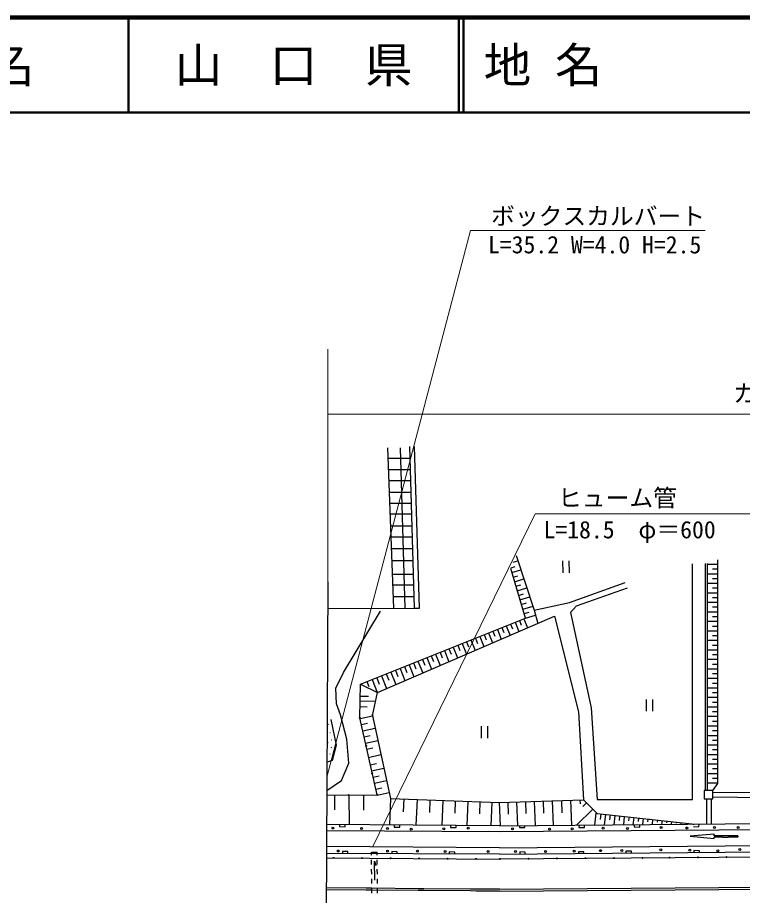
# Model space of a CAD drawing. Units: millimetres, scale not verified. Extents: x 40000 to 680000, y 20000 to 380000.
# Drawn here: x 321338 to 397602, y 287665 to 380000 of the extents above; entities that cross this region are included whole.
import ezdxf
from ezdxf.enums import TextEntityAlignment as Align

# ---------------------------------------------------------------- set-up
doc = ezdxf.new("R2010")
doc.units = ezdxf.units.MM
doc.header["$LTSCALE"] = 1000
for name, color, linetype, lineweight in [('M-BGD', 7, 'Continuous', 25), ('M-STR-HTXT', 7, 'Continuous', 13), ('M-TTL', 2, 'Continuous', 140), ('M-TTL-LINE', 7, 'Continuous', 50), ('M-TTL-TXT', 7, 'Continuous', 50)]:
    doc.layers.add(name, color=color, linetype=linetype, lineweight=lineweight)
doc.styles.add('ＭＳ ゴシック', font='')
doc.styles.get('ＭＳ ゴシック').set_extended_font_data('MS Gothic')

msp = doc.modelspace()

# ---------------------------------------------------------------- linework, layer by layer
at = {"layer": 'M-BGD'}
for p, q in [((360926, 317881), (360305, 334730)), ((361588, 334738), (362098, 317886)), ((363114, 317891), (362614, 334868)), ((363615, 317891), (363114, 334883)), ((360345, 333643), (362651, 333643)), ((360388, 332473), (362685, 332473)), ((360432, 331293), (362720, 331293)), ((360477, 330069), (362756, 330069)), ((360519, 328914), (362790, 328914)), ((360561, 327794), (362823, 327794)), ((360607, 326527), (362860, 326527)), ((360649, 325398), (362893, 325398)), ((360695, 324166), (362930, 324166)), ((373783, 323417), (375680, 317685)), ((360741, 322899), (362967, 322899)), ((373494, 322710), (373973, 322851)), ((378683, 322849), (378705, 321592)), ((379343, 322861), (379365, 321603)), ((392340, 297747), (392340, 322531)), ((393716, 298706), (393716, 322582)), ((393916, 298706), (393916, 322582)), ((395009, 322469), (393916, 322469)), ((395009, 299428), (395009, 322969)), ((360794, 321473), (363009, 321473)), ((374762, 316829), (373226, 322056)), ((373252, 322118), (373692, 322247)), ((373353, 321627), (374292, 321903)), ((395009, 321469), (393916, 321469)), ((395009, 321969), (394462, 321969)), ((353993, 320640), (353811, 284740)), ((373494, 321147), (373972, 321288)), ((373635, 320667), (374611, 320954)), ((379412, 318469), (385247, 320592)), ((395009, 320469), (393916, 320469)), ((395009, 320969), (394462, 320969)), ((360836, 320331), (363042, 320331)), ((373776, 320187), (374273, 320334)), ((373916, 319708), (374930, 320005)), ((385474, 319994), (380092, 318077)), ((395009, 319969), (394462, 319969)), ((360881, 319120), (363078, 319120)), ((374057, 319228), (374573, 319380)), ((374198, 318748), (375248, 319057)), ((395009, 319469), (393916, 319469)), ((395009, 318969), (394462, 318969)), ((353988, 317848), (363114, 317891)), ((363114, 317891), (363615, 317891)), ((374339, 318269), (374874, 318426)), ((374480, 317789), (375567, 318108)), ((375680, 317685), (379412, 318469)), ((375680, 317685), (376067, 316264)), ((380092, 318077), (379515, 317417)), ((395009, 318469), (393916, 318469)), ((395009, 317969), (394462, 317969)), ((355643, 311109), (359521, 317572)), ((357416, 309881), (374762, 316829)), ((359216, 309026), (377824, 317025)), ((374607, 316767), (374990, 315810)), ((374621, 317309), (375174, 317472)), ((374762, 316829), (375846, 317148)), ((377824, 317025), (380340, 306984)), ((379515, 317417), (381701, 307396)), ((395009, 317469), (393916, 317469)), ((395009, 316969), (394462, 316969)), ((372286, 315837), (372489, 315330)), ((372750, 316023), (373152, 315020)), ((373214, 316209), (373413, 315713)), ((373678, 316395), (374071, 315415)), ((374143, 316581), (374337, 316097)), ((395009, 316469), (393916, 316469)), ((395009, 315969), (394462, 315969)), ((369965, 314908), (370395, 313834)), ((370429, 315094), (370642, 314563)), ((370894, 315280), (371314, 314229)), ((371358, 315466), (371566, 314946)), ((371822, 315652), (372233, 314624)), ((395009, 315469), (393916, 315469)), ((395009, 314969), (394462, 314969)), ((367645, 313978), (367871, 313412)), ((368109, 314164), (368558, 313044)), ((368573, 314350), (368795, 313796)), ((369037, 314536), (369476, 313439)), ((369501, 314722), (369719, 314179)), ((395009, 314469), (393916, 314469)), ((395009, 313969), (394462, 313969)), ((365324, 313049), (365801, 311858)), ((365788, 313235), (366024, 312645)), ((366252, 313421), (366720, 312253)), ((366716, 313606), (366948, 313029)), ((367180, 313792), (367639, 312648)), ((395009, 313469), (393916, 313469)), ((362994, 312116), (363244, 311491)), ((363467, 312305), (363963, 311068)), ((363931, 312491), (364177, 311878)), ((364395, 312677), (364882, 311463)), ((364860, 312863), (365100, 312262)), ((395009, 312469), (393916, 312469)), ((395009, 312969), (394462, 312969)), ((361094, 311354), (361353, 310706)), ((361575, 311547), (362090, 310262)), ((362048, 311737), (362303, 311100)), ((362521, 311926), (363026, 310665)), ((395009, 311469), (393916, 311469)), ((395009, 311969), (394462, 311969)), ((354832, 309471), (355643, 311109)), ((358629, 310367), (359198, 308947)), ((359130, 310568), (359399, 309894)), ((359630, 310768), (360164, 309434)), ((360121, 310965), (360385, 310304)), ((360612, 311161), (361136, 309852)), ((395009, 310469), (393916, 310469)), ((395009, 310969), (394462, 310969)), ((354884, 307834), (354832, 309471)), ((357338, 306392), (357416, 309881)), ((357416, 309881), (359216, 309026)), ((358097, 310154), (358303, 309638)), ((395009, 309469), (393916, 309469)), ((395009, 309969), (394462, 309969)), ((357388, 308641), (358255, 308622)), ((358670, 306572), (359216, 309026)), ((395009, 308469), (393916, 308469)), ((395009, 308969), (394462, 308969)), ((355315, 306645), (354884, 307834)), ((357363, 307528), (358119, 307512)), ((357377, 308141), (359011, 308105)), ((387484, 308291), (387484, 307033)), ((388143, 308291), (388143, 307033)), ((395009, 307969), (394462, 307969)), ((355970, 304094), (355315, 306645)), ((357367, 306282), (358670, 306572)), ((358635, 306730), (360567, 297874)), ((380340, 306984), (380876, 297726)), ((381701, 307396), (382319, 297747)), ((395009, 307469), (393916, 307469)), ((395009, 306969), (394462, 306969)), ((354035, 305658), (354082, 305676)), ((354312, 306170), (354846, 303468)), ((357338, 306394), (357347, 306394)), ((359164, 298257), (357338, 306342)), ((357511, 305633), (358161, 305777)), ((395009, 306469), (393916, 306469)), ((395009, 305969), (394462, 305969)), ((354196, 304790), (354243, 304808)), ((357655, 304984), (358953, 305272)), ((370113, 305457), (370113, 304199)), ((370773, 305457), (370773, 304199)), ((395009, 305469), (393916, 305469)), ((395009, 304969), (394462, 304969)), ((354353, 304023), (354399, 304041)), ((356194, 301577), (355970, 304094)), ((357799, 304335), (358447, 304478)), ((357943, 303685), (359237, 303973)), ((395009, 304469), (393916, 304469)), ((395009, 303969), (394462, 303969)), ((353978, 303742), (354025, 303760)), ((354347, 303229), (354394, 303247)), ((354846, 303468), (354433, 301871)), ((358087, 303039), (358732, 303182)), ((395009, 303469), (393916, 303469)), ((395009, 302969), (394462, 302969)), ((354194, 302551), (354241, 302569)), ((358269, 302189), (359558, 302475)), ((395009, 302469), (393916, 302469)), ((395009, 301969), (394462, 301969)), ((354433, 301871), (353897, 301667)), ((355436, 299750), (356194, 301577)), ((358451, 301399), (359093, 301541)), ((358593, 300757), (359876, 301042)), ((395009, 301469), (393916, 301469)), ((358735, 300119), (359375, 300261)), ((395009, 300469), (393916, 300469)), ((395009, 300969), (394462, 300969)), ((353885, 298716), (355436, 299750)), ((358877, 299480), (360155, 299763)), ((395009, 299469), (393916, 299469)), ((395009, 299969), (394462, 299969)), ((394486, 298695), (395009, 299428)), ((353879, 298202), (359164, 298257)), ((359018, 298843), (359656, 298985)), ((359160, 298207), (360433, 298489)), ((393568, 298695), (393568, 297813)), ((394486, 298695), (393568, 298695)), ((394486, 297813), (394486, 298695)), ((394497, 298543), (399457, 298483)), ((354674, 298180), (354683, 296652)), ((356203, 298189), (356222, 295112)), ((357741, 298198), (357751, 296649)), ((360567, 297874), (360457, 295078)), ((360567, 297874), (372016, 297425)), ((361965, 297819), (361911, 296443)), ((363363, 297764), (363257, 295055)), ((364718, 297711), (364665, 296378)), ((366072, 297658), (365970, 295033)), ((367385, 297607), (367334, 296315)), ((368698, 297555), (368598, 295012)), ((369970, 297506), (369921, 296253)), ((371242, 297456), (371145, 294991)), ((372016, 297425), (380876, 297726)), ((372016, 297425), (372098, 294998)), ((372926, 297456), (372968, 296230)), ((373836, 297487), (373921, 295010)), ((374765, 297519), (374808, 296268)), ((375694, 297550), (375780, 295024)), ((376642, 297583), (376685, 296306)), ((377589, 297615), (377677, 295037)), ((378556, 297648), (378600, 296346)), ((379522, 297680), (379612, 295051)), ((380509, 297714), (380523, 297291)), ((381211, 297391), (380825, 297006)), ((380876, 297726), (382312, 296291)), ((382319, 297747), (392340, 297747)), ((393568, 297813), (394486, 297813)), ((393813, 297813), (393813, 295166)), ((394313, 297813), (394313, 295166)), ((394491, 298043), (399664, 297981)), ((381848, 296754), (380149, 295054)), ((372025, 294984), (461630, 295735)), ((382191, 296304), (382054, 295068)), ((382312, 296291), (392608, 295156)), ((382688, 296249), (382623, 295661)), ((383185, 296195), (383061, 295076)), ((383682, 296140), (383623, 295610)), ((384179, 296085), (384068, 295085)), ((384676, 296030), (384624, 295560)), ((385173, 295976), (385075, 295093)), ((385670, 295921), (385624, 295509)), ((386167, 295866), (386082, 295102)), ((386664, 295811), (386625, 295459)), ((387161, 295757), (387089, 295110)), ((387658, 295702), (387625, 295408)), ((388155, 295647), (388096, 295119)), ((388652, 295592), (388626, 295358)), ((389149, 295538), (389103, 295127)), ((389646, 295483), (389626, 295307)), ((372025, 294984), (353864, 295131)), ((355214, 295120), (355208, 294901)), ((355208, 294901), (355789, 294886)), ((355789, 294886), (355794, 295116)), ((360971, 295058), (360966, 294858)), ((360966, 294858), (361546, 294844)), ((361546, 294844), (361552, 295069)), ((366903, 295011), (366898, 294811)), ((366898, 294811), (367478, 294796)), ((367478, 294796), (367484, 295021)), ((372030, 294373), (461635, 295124)), ((374134, 295001), (374130, 294811)), ((374130, 294811), (374710, 294796)), ((374710, 294796), (374715, 295006)), ((380409, 295054), (380403, 294822)), ((380403, 294822), (380983, 294807)), ((380983, 294807), (380990, 295059)), ((386220, 295103), (386214, 294864)), ((386214, 294864), (386794, 294849)), ((386794, 294849), (386800, 295108)), ((390143, 295428), (390110, 295135)), ((390640, 295373), (390627, 295256)), ((391137, 295318), (391117, 295144)), ((391634, 295264), (391627, 295206)), ((392131, 295209), (392124, 295152)), ((392445, 294906), (393025, 294891)), ((392450, 295106), (392452, 295155)), ((393025, 294891), (393032, 295160)), ((353860, 294484), (372028, 294373)), ((394620, 294102), (392119, 293892)), ((392119, 293892), (394618, 293652)), ((394618, 293652), (394619, 293802)), ((395497, 293796), (394619, 293802)), ((394620, 293952), (394620, 294102)), ((397120, 293936), (394620, 293952)), ((395497, 293796), (396107, 293793)), ((397119, 293786), (396107, 293793)), ((397120, 293936), (397119, 293786)), ((372035, 292676), (353852, 292801)), ((372035, 292676), (461437, 293441)), ((372040, 291998), (461443, 292763)), ((372037, 291998), (353848, 292071)), ((355521, 292286), (355517, 292064)), ((356095, 292274), (355521, 292286)), ((356091, 292074), (356095, 292274)), ((358572, 291912), (358569, 292207)), ((358618, 292200), (359169, 292214)), ((359172, 291917), (359169, 292214)), ((360711, 292276), (360706, 292043)), ((361285, 292264), (360711, 292276)), ((361280, 292041), (361285, 292264)), ((366763, 292244), (366759, 292019)), ((367338, 292232), (366763, 292244)), ((367333, 292032), (367338, 292232)), ((372045, 291498), (461447, 292263)), ((374174, 292244), (374169, 292016)), ((374748, 292232), (374174, 292244)), ((374744, 292032), (374748, 292232)), ((380342, 292265), (380338, 292065)), ((380917, 292253), (380342, 292265)), ((380913, 292074), (380917, 292253)), ((385342, 292339), (385338, 292112)), ((385917, 292327), (385342, 292339)), ((385912, 292127), (385917, 292327)), ((392500, 292381), (392496, 292173)), ((393074, 292369), (392500, 292381)), ((393070, 292178), (393074, 292369)), ((353846, 291629), (372039, 291489)), ((358583, 290912), (358578, 291412)), ((358905, 291287), (359039, 290805)), ((358927, 289287), (358905, 291287)), ((359183, 290917), (359178, 291417)), ((358594, 289912), (358589, 290412)), ((359194, 289917), (359189, 290417)), ((358605, 288912), (358600, 289412)), ((359205, 288918), (359200, 289418)), ((372052, 288314), (461387, 289040)), ((358005, 288220), (353829, 288252)), ((358006, 288420), (353830, 288452)), ((358605, 288215), (358005, 288220)), ((358606, 288415), (358006, 288420)), ((363494, 288176), (358605, 288215)), ((363495, 288376), (358606, 288415)), ((358617, 287912), (358611, 288412)), ((359217, 287918), (359211, 288418)), ((364094, 288171), (363494, 288176)), ((364095, 288371), (363495, 288376)), ((368996, 288135), (364094, 288171)), ((368997, 288335), (364095, 288371)), ((369596, 288131), (368996, 288135)), ((369597, 288331), (368997, 288335)), ((372053, 288114), (369596, 288131)), ((372052, 288314), (369597, 288331)), ((372054, 288114), (461389, 288840))]:
    msp.add_line(p, q, dxfattribs=at)
for centre, radius in [((357338, 306342), 50), ((357999, 303416), 50), ((358660, 300490), 50), ((356164, 298226), 50), ((359164, 298257), 50), ((354503, 294754), 100), ((357539, 294711), 100), ((360261, 294711), 100), ((362760, 294648), 100), ((366193, 294664), 100), ((368760, 294753), 100), ((373424, 294664), 100), ((377318, 294637), 100), ((379698, 294675), 100), ((382949, 294743), 100), ((385509, 294717), 100), ((389034, 294806), 100), ((391740, 294759), 100), ((394655, 294806), 100), ((397151, 294822), 100), ((355082, 292339), 100), ((360272, 292329), 100), ((363402, 292311), 100), ((366324, 292297), 100), ((370834, 292290), 100), ((373735, 292297), 100), ((376897, 292290), 100), ((379903, 292318), 100), ((382665, 292374), 100), ((384903, 292392), 100), ((389023, 292458), 100), ((392061, 292434), 100), ((395023, 292353), 100), ((397335, 292487), 100), ((354585, 291623), 50), ((357585, 291600), 50), ((360584, 291577), 50), ((363584, 291554), 50), ((366584, 291531), 50), ((369583, 291508), 50), ((372091, 291498), 50), ((375091, 291527), 50), ((378090, 291557), 50), ((381090, 291586), 50), ((384086, 291597), 50), ((387087, 291613), 50), ((389926, 291643), 50), ((392926, 291672), 50), ((395925, 291701), 50)]:
    msp.add_circle(centre, radius, dxfattribs=at)
at = {"layer": 'M-STR-HTXT'}
for p, q in [((353889, 300109), (368983, 357594)), ((368983, 357594), (393665, 357594)), ((353993, 320640), (353993, 345107)), ((353993, 338282), (461871, 338282)), ((358670, 292736), (375793, 327787)), ((375793, 327787), (399264, 327787))]:
    msp.add_line(p, q, dxfattribs=at)
at = {"layer": 'M-TTL'}
msp.add_line((680000, 380000), (40000, 380000), dxfattribs=at)
at = {"layer": 'M-TTL-LINE'}
for p, q in [((333000, 380000), (333000, 370000)), ((367750, 380000), (367750, 370000)), ((368250, 380000), (368250, 370000)), ((40000, 370000), (680000, 370000))]:
    msp.add_line(p, q, dxfattribs=at)

# ---------------------------------------------------------------- texts
at = {"layer": 'M-STR-HTXT', "style": 'ＭＳ ゴシック'}
for s, p in [('ボックスカルバート', (382413, 357651)), ('L=35.2 W=4.0 H=2.5', (382050, 354644))]:
    msp.add_text(s, height=1833, rotation=359.969, dxfattribs=at).set_placement(p, align=Align.BOTTOM_CENTER)
for s, p in [('ガードパイプ\u3000L=132.2', (409773, 340499)), ('ヒューム管', (384453, 329478)), ('L=18.5\u3000φ＝600', (385731, 326138))]:
    msp.add_text(s, height=1833, dxfattribs=at).set_placement(p, align=Align.MIDDLE_CENTER)
at = {"layer": 'M-TTL-TXT', "style": 'ＭＳ ゴシック'}
for s, p in [('県\u3000名', (315625, 375000)), ('山\u3000口\u3000県', (350375, 375000))]:
    msp.add_text(s, height=3666, dxfattribs=at).set_placement(p, align=Align.MIDDLE_CENTER)
msp.add_text('地 名', height=3666, dxfattribs=at).set_placement((370380, 375000), align=Align.MIDDLE_LEFT)

doc.saveas('drawing.dxf')
